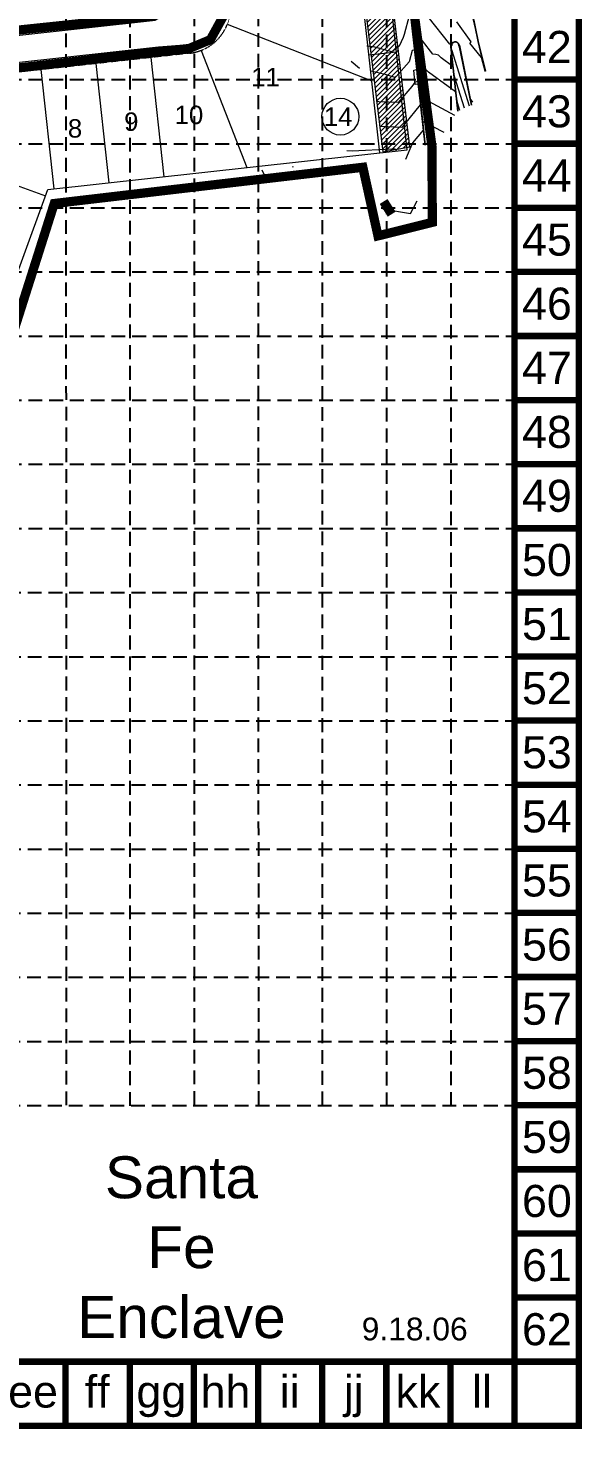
# Model space of a CAD drawing. Extents: x 18544 to 21332, y 16212 to 20668.
# Drawn here: x 20732 to 21332, y 16212 to 17731 of the extents above; entities that cross this region are included whole.
import ezdxf
from ezdxf.enums import TextEntityAlignment as Align

# ---------------------------------------------------------------- set-up
doc = ezdxf.new("R2010")
doc.units = 0
doc.header["$MEASUREMENT"] = 0
doc.linetypes.add('HIDDEN', pattern=[0.375, 0.25, -0.125])
doc.layers.get('0').update_dxf_attribs({"lineweight": 0})
for name, color, linetype, lineweight in [('13', 7, 'Continuous', 0), ('27', 7, 'Continuous', 0), ('28', 7, 'Continuous', 0), ('33', 7, 'Continuous', 0), ('34', 7, 'Continuous', 0), ('5', 7, 'Continuous', 0), ('6', 7, 'Continuous', 0), ('62', 7, 'Continuous', 0), ('Erosion Blanket', 84, 'Continuous', 0)]:
    doc.layers.add(name, color=color, linetype=linetype, lineweight=lineweight)
for name, color, linetype in [('BASE', 7, 'Continuous'), ('GRID', 254, 'HIDDEN'), ('Limits of Disturbance', 1, 'Continuous'), ('SILT FENCE', 200, 'Continuous'), ('SODDED LOT', 2, 'Continuous')]:
    doc.layers.add(name, color=color, linetype=linetype)
doc.styles.get("Standard").update_dxf_attribs({"font": 'ARIAL.TTF'})

msp = doc.modelspace()

# ---------------------------------------------------------------- hatches: boundary and pattern name
at = {"layer": 'SODDED LOT', "linetype": 'Continuous', "lineweight": 0, "ltscale": 5}
h = msp.add_hatch(dxfattribs=at)
h.set_pattern_fill('ANSI31', color=256, scale=30, style=0)
h.paths.add_polyline_path([(20956.1, 18369), (21008.9, 18211.2), (21017.7, 18144.6), (21088.7, 17825.6), (21116.3, 17597), (21145.6, 17602.3), (21119.8, 17818.3), (21092.4, 17941.8), (21040, 18187.7), (20984.1, 18379.4)])

# ---------------------------------------------------------------- linework, layer by layer
at = {"layer": '13', "color": 7, "linetype": 'Continuous', "lineweight": 0}
msp.add_circle((21070.3, 17635), 20, dxfattribs=at)
at = {"layer": '27', "color": 7, "linetype": 'Continuous', "lineweight": 0}
for p, q in [((20716.2, 17722.6), (20870, 17739.5)), ((20719.3, 17693.7), (20873.2, 17710.6)), ((20873.2, 17710.6), (20905.7, 17713.2)), ((21198.2, 17641), (21190.6, 17710.9)), ((21198.2, 17641), (21190.6, 17710.9)), ((21198.9, 17712.3), (21212.1, 17647.3)), ((21198.9, 17712.3), (21212.1, 17647.3))]:
    msp.add_line(p, q, dxfattribs=at)
for points in [[(21157, 18028.5), (21171.4, 17957.4), (21187.1, 17878.3), (21203.5, 17796.4), (21219.7, 17716.5), (21227.5, 17684.2)], [(21157, 18028.5), (21171.4, 17957.4), (21187.1, 17878.3), (21203.5, 17796.4), (21219.7, 17716.5), (21227.5, 17684.2)], [(21140.3, 17798.7), (21152.7, 17686), (21154.4, 17670.1), (21155.1, 17664.7), (21161.8, 17604)], [(21140.3, 17798.7), (21152.7, 17686), (21154.4, 17670.1), (21155.1, 17664.7), (21161.8, 17604)], [(21154.4, 17670.1), (21151.3, 17669.9), (21149.8, 17685.6), (21152.7, 17686)], [(21154.4, 17670.1), (21151.3, 17669.9), (21149.8, 17685.6), (21152.7, 17686)]]:
    msp.add_lwpolyline(points, dxfattribs=at)
for centre, radius, start, end in [((20901.3, 17753.5), 40.5, 276.2747, 38.6011), ((21194.7, 17711.6), 4.19, 9.7691, 189.2379), ((21194.7, 17711.6), 4.19, 9.7691, 189.2379)]:
    msp.add_arc(centre, radius, start, end, dxfattribs=at)
at = {"layer": '28', "color": 7, "linetype": 'Continuous', "lineweight": 0}
for p, q in [((21197.7, 17641), (21190.1, 17710.8)), ((21197.7, 17641), (21190.1, 17710.8)), ((21199.4, 17712.4), (21212.6, 17647.4)), ((21199.4, 17712.4), (21212.6, 17647.4))]:
    msp.add_line(p, q, dxfattribs=at)
for points in [[(21156.5, 18028.4), (21170.9, 17957.3), (21186.7, 17878.2), (21203, 17796.3), (21219.2, 17716.4), (21227, 17684.1)], [(21156.5, 18028.4), (21170.9, 17957.3), (21186.7, 17878.2), (21203, 17796.3), (21219.2, 17716.4), (21227, 17684.1)], [(21140.8, 17798.7), (21153.2, 17686.1), (21154.9, 17670.2), (21155.6, 17664.8), (21162.2, 17604)], [(21140.8, 17798.7), (21153.2, 17686.1), (21154.9, 17670.2), (21155.6, 17664.8), (21162.2, 17604)]]:
    msp.add_lwpolyline(points, dxfattribs=at)
msp.add_arc((21194.7, 17711.6), 4.69, 9.7691, 189.2379, dxfattribs=at)
msp.add_arc((21194.7, 17711.6), 4.69, 9.7691, 189.2379, dxfattribs=at)
at = {"layer": '33', "color": 7, "linetype": 'Continuous', "lineweight": 0}
for p, q in [((21113.1, 17595.7), (21092.3, 17784.4)), ((20947.8, 17735.2), (21104.5, 17673.8)), ((20919.4, 17706.9), (20969, 17579.8)), ((20805.1, 17692.6), (20819.3, 17563.4)), ((20864.8, 17699.2), (20879, 17569.9)), ((20745.5, 17686), (20759.7, 17556.8)), ((20628.5, 17593.4), (20750.6, 17549))]:
    msp.add_line(p, q, dxfattribs=at)
at = {"layer": '34', "color": 7, "linetype": 'HIDDEN', "lineweight": 0}
msp.add_line((20906.7, 17703.8), (20720.5, 17683.3), dxfattribs=at)
msp.add_arc((20901.3, 17753.5), 50, 276.2747, 38.2833, dxfattribs=at)
at = {"layer": '5', "color": 254, "linetype": 'Continuous', "lineweight": 0}
for points in [[(21217.1, 17729.2), (21213.9, 17742.9), (21212.1, 17750.7), (21199.8, 17767.8), (21182.6, 17789.9), (21178.6, 17795), (21171.3, 17801.8), (21153.6, 17820.8), (21135, 17843.7), (21136.1, 17832.3), (21136.7, 17826.1), (21130.8, 17808.7), (21130.8, 17808.7), (21129.3, 17771.2), (21126.4, 17769.7), (21119.9, 17755.5), (21072.3, 17759.4), (21070.9, 17759.6)], [(21194.4, 17636.4), (21156.7, 17656.4), (21156.7, 17655), (21157, 17647.7), (21139.9, 17626.9), (21137, 17623.3), (21114.1, 17624.2)], [(21194.4, 17636.4), (21156.7, 17656.4), (21156.7, 17655), (21157, 17647.7), (21139.9, 17626.9), (21137, 17623.3), (21114.1, 17624.2)]]:
    msp.add_lwpolyline(points, dxfattribs=at)
at = {"layer": '6', "color": 254, "linetype": 'Continuous', "lineweight": 0}
for p, q in [((21144.8, 17744.5), (21139.6, 17724.1)), ((21144.8, 17744.5), (21139.6, 17724.1)), ((21188.9, 17713.5), (21165.6, 17743.2)), ((21188.9, 17713.5), (21165.6, 17743.2)), ((21212.1, 17716.3), (21196.5, 17738)), ((21212.1, 17716.3), (21196.5, 17738)), ((21138.4, 17720.8), (21134.1, 17711.6)), ((21138.4, 17720.8), (21134.1, 17711.6)), ((21139.6, 17724.1), (21138.4, 17720.8)), ((21139.6, 17724.1), (21138.4, 17720.8)), ((21159.2, 17717.3), (21148.9, 17726.8)), ((21148.9, 17726.8), (21150.2, 17710.5)), ((21159.2, 17717.3), (21148.9, 17726.8)), ((21148.9, 17726.8), (21150.2, 17710.5)), ((21170.7, 17702.6), (21159.2, 17717.3)), ((21170.7, 17702.6), (21159.2, 17717.3)), ((21107.6, 17710.5), (21099, 17711.3)), ((21107.6, 17710.5), (21099, 17711.3)), ((21126.1, 17705.3), (21107.6, 17710.5)), ((21126.1, 17705.3), (21107.6, 17710.5)), ((21134.1, 17711.6), (21126.1, 17705.3)), ((21134.1, 17711.6), (21126.1, 17705.3)), ((21148, 17706.6), (21144.9, 17694.4)), ((21148, 17706.6), (21144.9, 17694.4)), ((21150.4, 17707.2), (21148, 17706.6)), ((21150.4, 17707.2), (21148, 17706.6)), ((21150.2, 17710.5), (21150.4, 17707.2)), ((21150.2, 17710.5), (21150.4, 17707.2)), ((21173.7, 17702.5), (21170.7, 17702.6)), ((21173.7, 17702.5), (21170.7, 17702.6)), ((21176.6, 17701.6), (21173.7, 17702.5)), ((21176.6, 17701.6), (21173.7, 17702.5)), ((21191.9, 17713.4), (21188.9, 17713.5)), ((21191.9, 17713.4), (21188.9, 17713.5)), ((21190.4, 17710.9), (21191.1, 17712.1)), ((21190.4, 17710.9), (21191.1, 17712.1)), ((21190.9, 17708.1), (21190.4, 17710.9)), ((21190.9, 17708.1), (21190.4, 17710.9)), ((21191, 17707.6), (21190.9, 17708.1)), ((21191, 17707.6), (21190.9, 17708.1)), ((21210.2, 17646.5), (21191, 17707.6)), ((21210.2, 17646.5), (21191, 17707.6)), ((21191.1, 17712.1), (21191.9, 17713.4)), ((21191.1, 17712.1), (21191.9, 17713.4)), ((21210.8, 17714.6), (21212.1, 17716.3)), ((21210.8, 17714.6), (21212.1, 17716.3)), ((21223.3, 17699), (21210.8, 17714.6)), ((21223.3, 17699), (21210.8, 17714.6)), ((21091.1, 17687.4), (21081.9, 17694.7)), ((21144.9, 17694.4), (21130.8, 17678.7)), ((21144.9, 17694.4), (21130.8, 17678.7)), ((21179.6, 17698.8), (21176.6, 17701.6)), ((21179.6, 17698.8), (21176.6, 17701.6)), ((21192.3, 17689.5), (21179.6, 17698.8)), ((21192.3, 17689.5), (21179.6, 17698.8)), ((21193.3, 17683.7), (21192.3, 17689.5)), ((21193.3, 17683.7), (21192.3, 17689.5)), ((21227.2, 17684.2), (21223.3, 17699)), ((21227.2, 17684.2), (21223.3, 17699)), ((21120.3, 17680.2), (21103.7, 17684.2)), ((21120.3, 17680.2), (21103.7, 17684.2)), ((21129.3, 17677.6), (21120.3, 17680.2)), ((21129.3, 17677.6), (21120.3, 17680.2)), ((21130.8, 17678.7), (21129.3, 17677.6)), ((21130.8, 17678.7), (21129.3, 17677.6)), ((21194.1, 17678.7), (21193.3, 17683.7)), ((21194.1, 17678.7), (21193.3, 17683.7)), ((21205, 17644.1), (21194.1, 17678.7)), ((21205, 17644.1), (21194.1, 17678.7)), ((21182.7, 17617.7), (21159.6, 17629.9)), ((21159.6, 17629.9), (21159.8, 17624.2)), ((21182.7, 17617.7), (21159.6, 17629.9)), ((21159.6, 17629.9), (21159.8, 17624.2)), ((21160, 17620.2), (21148.7, 17606.5)), ((21160, 17620.2), (21148.7, 17606.5)), ((21159.8, 17624.2), (21160, 17620.2)), ((21159.8, 17624.2), (21160, 17620.2)), ((21083, 17597.6), (21077.4, 17598)), ((21083, 17597.6), (21077.4, 17598)), ((21126, 17599.6), (21083, 17597.6)), ((21126, 17599.6), (21083, 17597.6)), ((21129.8, 17599.6), (21126, 17599.6)), ((21129.8, 17599.6), (21126, 17599.6)), ((21131.1, 17598.4), (21129.8, 17599.6)), ((21148.7, 17606.5), (21141.1, 17588.6)), ((21148.7, 17606.5), (21141.1, 17588.6)), ((21019, 17579.7), (21018.8, 17580.9)), ((21019, 17579.7), (21018.8, 17580.9)), ((20985.2, 17577.3), (20988.1, 17571.1)), ((20985.2, 17577.3), (20988.1, 17571.1)), ((21116.5, 17535), (21146.2, 17530.1)), ((21116.5, 17535), (21146.2, 17530.1)), ((21146.2, 17530.1), (21153.4, 17543.8)), ((21146.2, 17530.1), (21153.4, 17543.8))]:
    msp.add_line(p, q, dxfattribs=at)
msp.add_lwpolyline([(21198.7, 17712.4), (21198.8, 17712.3), (21199.1, 17711.1), (21198.9, 17712.3), (21198.8, 17712.3)], close=True, dxfattribs=at)
msp.add_lwpolyline([(21198.7, 17712.4), (21198.8, 17712.3), (21199.1, 17711.1), (21198.9, 17712.3), (21198.8, 17712.3)], close=True, dxfattribs=at)
for points in [[(21199.8, 17641.8), (21197.2, 17649.9), (21195.7, 17659.3), (21195.3, 17661.8), (21166, 17683.2), (21159.2, 17689.7), (21152.8, 17691.5), (21153.1, 17685.9), (21154, 17673.8), (21153, 17672.7), (21152.8, 17672.7), (21151.1, 17672.4), (21149.5, 17670.3), (21147.7, 17667.8), (21133.1, 17650.4), (21112.2, 17651.2), (21109.3, 17651.9)], [(21199.8, 17641.8), (21197.2, 17649.9), (21195.7, 17659.3), (21195.3, 17661.8), (21166, 17683.2), (21159.2, 17689.7), (21152.8, 17691.5), (21153.1, 17685.9), (21154, 17673.8), (21153, 17672.7), (21152.8, 17672.7), (21151.1, 17672.4), (21149.5, 17670.3), (21147.7, 17667.8), (21133.1, 17650.4), (21112.2, 17651.2), (21109.3, 17651.9)], [(21213.9, 17650.8), (21211.1, 17654.6), (21212.5, 17647.4)], [(21213.9, 17650.8), (21211.1, 17654.6), (21212.5, 17647.4)]]:
    msp.add_lwpolyline(points, dxfattribs=at)
at = {"layer": '62', "color": 7, "linetype": 'Continuous', "lineweight": 0}
msp.add_line((21101.4, 17702.1), (21130.8, 17705.3), dxfattribs=at)
msp.add_lwpolyline([(19724.1, 17883), (19747.5, 17621.6), (19878.5, 17633.3, 0.11642), (19966.5, 17498.7), (19983.9, 17482.5, 0.100779), (20077.4, 17425.2), (20443.6, 17291.8, 0.236107), (20486.2, 17278.3), (20614.6, 17175.6), (20753.2, 17556.1), (21142.9, 17599), (21122.1, 17787.8)], format="xyb", dxfattribs=at)
at = {"layer": 'BASE', "const_width": 6.95}
for points in [[(21328.7, 16215.2), (21328.7, 20664.9), (18547.6, 20664.9), (18547.6, 16215.2)], [(21259.2, 16284.7), (21259.2, 20595.4), (18617.2, 20595.4), (18617.2, 16284.7)]]:
    msp.add_lwpolyline(points, close=True, dxfattribs=at)
for points in [[(21328.7, 17675.2), (21259.2, 17675.2)], [(21328.7, 17605.7), (21259.2, 17605.7)], [(21328.7, 17536.2), (21259.2, 17536.2)], [(21328.7, 17466.7), (21259.2, 17466.7)], [(21328.7, 17397.1), (21259.2, 17397.1)], [(21328.7, 17327.6), (21259.2, 17327.6)], [(21328.7, 17258.1), (21259.2, 17258.1)], [(21328.7, 17188.5), (21259.2, 17188.5)], [(21328.7, 17119), (21259.2, 17119)], [(21328.7, 17049.5), (21259.2, 17049.5)], [(21328.7, 16980), (21259.2, 16980)], [(21328.7, 16910.4), (21259.2, 16910.4)], [(21328.7, 16840.9), (21259.2, 16840.9)], [(21328.7, 16771.4), (21259.2, 16771.4)], [(21328.7, 16701.9), (21259.2, 16701.9)], [(21328.7, 16632.3), (21259.2, 16632.3)], [(21328.7, 16562.8), (21259.2, 16562.8)], [(21328.7, 16493.3), (21259.2, 16493.3)], [(21328.7, 16423.7), (21259.2, 16423.7)], [(21328.7, 16354.2), (21259.2, 16354.2)], [(20772.5, 16284.7), (20772.5, 16215.2)], [(20842, 16284.7), (20842, 16215.2)], [(20911.6, 16284.7), (20911.6, 16215.2)], [(20981.1, 16284.7), (20981.1, 16215.2)], [(21050.6, 16284.7), (21050.6, 16215.2)], [(21120.2, 16284.7), (21120.2, 16215.2)], [(21189.7, 16284.7), (21189.7, 16215.2)], [(21259.2, 16284.7), (21259.2, 16215.2)], [(21328.7, 16284.7), (21259.2, 16284.7)]]:
    msp.add_lwpolyline(points, dxfattribs=at)
at = {"layer": 'Erosion Blanket', "linetype": 'Continuous', "lineweight": 0, "const_width": 10, "flags": 128}
msp.add_lwpolyline([(20501.8, 17288.9), (20520.7, 17311.3), (20632.5, 17619.6), (20652.1, 17652.4), (20682.8, 17676.3), (20720.8, 17687.8), (20906.5, 17709), (20929.4, 17718.5), (20945.9, 17748.4), (20934.2, 17789.9), (20900, 18087.3), (20864.5, 18242), (20841.7, 18314.5), (20842.2, 18323.6), (20848.1, 18328.1), (20914.7, 18356.5), (20914.7, 18356.5), (20914.7, 18356.5)], dxfattribs=at)
msp.add_lwpolyline([(20595.5, 17631.9), (20622.3, 17679.9), (20664.7, 17713.2), (20717.4, 17728.5), (20869.5, 17744.5), (20891.2, 17756.8), (20896.4, 17779.7), (20873.8, 17983.3), (20869.1, 17991.2), (20861.8, 17992.3), (20186.7, 17925.7), (20178.3, 17921), (20177.6, 17914), (20187.5, 17805.6), (20209.5, 17749.7), (20257.3, 17715.6), (20573.1, 17600.7), (20582.3, 17601.5), (20586.4, 17607.7), (20594.9, 17631.6)], close=True, dxfattribs=at)
at = {"layer": 'GRID', "color": 252, "linetype": 'HIDDEN', "ltscale": 60}
for p, q in [((20773.4, 16562.8), (20772.8, 20597)), ((20842.5, 16562.1), (20842.4, 20597)), ((20912.1, 16563), (20911.9, 20597)), ((20981.8, 16563.2), (20981.4, 20597)), ((21051.1, 16562.6), (21050.9, 20597)), ((21120.8, 16561.7), (21120.5, 20597)), ((21190.4, 16561.9), (21190, 20597)), ((18617.2, 17675.2), (21259.2, 17675.2)), ((18617.2, 17605.7), (21259.2, 17605.7)), ((18617.2, 17536.2), (21259.2, 17536.2)), ((18617.2, 17466.7), (21259.2, 17466.7)), ((18617.2, 17397.1), (21259.2, 17397.1)), ((18617.2, 17327.6), (21259.2, 17327.6)), ((18617.2, 17258.1), (21259.2, 17258.1)), ((18617.2, 17188.5), (21259.2, 17188.5)), ((18616.5, 17118.8), (21258.6, 17118.8)), ((18616.5, 17049.3), (21258.6, 17049.3)), ((18616.5, 16979.7), (21258.6, 16979.7)), ((18616.5, 16910.2), (21258.6, 16910.2)), ((18616.5, 16840.7), (21258.6, 16840.7)), ((18616.1, 16771.2), (21256.3, 16771.1)), ((18615.7, 16701.5), (21256.3, 16701.9)), ((18615.9, 16632.1), (21256.6, 16631.9)), ((18615.9, 16562.8), (21256.5, 16562.4))]:
    msp.add_line(p, q, dxfattribs=at)
at = {"layer": 'Limits of Disturbance', "linetype": 'HIDDEN', "lineweight": 0, "ltscale": 140, "const_width": 10, "flags": 128}
msp.add_lwpolyline([(20649.4, 17199.3), (20652.1, 17200.2), (20760.2, 17540.8), (21094.7, 17580.1), (21111.1, 17505.7), (21170, 17520.4), (21169.6, 17602.8), (21132.5, 17880.6), (21077.1, 18149.8), (21008, 18392.1), (20979.8, 18497.7), (20950.5, 18552.6), (20728.6, 19075.9), (20683.7, 19228.3), (20609.2, 19883.3), (20558.5, 19931.8), (20355.7, 19933.2), (20136.7, 19946.7), (19893.1, 19945.5), (19375.9, 19948.1), (19375.9, 20019), (18644.1, 20020.4), (18643.9, 18862.9), (18827.9, 18805.3), (19033.8, 18530.9), (19537.8, 17889.6), (19393.6, 17737.7), (19433.1, 17690.4), (19587, 17852.7), (19779.4, 17824.9), (19787.1, 17612.8), (19929.1, 17404.5), (20476.5, 17144.8), (20480.7, 17146.1)], dxfattribs=at)
at = {"layer": 'SILT FENCE', "linetype": 'Continuous', "lineweight": 0, "const_width": 10, "flags": 128}
msp.add_lwpolyline([(21125.9, 17529.2), (21117.2, 17543)], dxfattribs=at)
at = {"layer": 'SODDED LOT', "linetype": 'Continuous', "lineweight": 0, "ltscale": 5, "flags": 128}
msp.add_lwpolyline([(20956.1, 18369), (21008.9, 18211.2), (21017.7, 18144.6), (21088.7, 17825.6), (21116.3, 17597), (21145.6, 17602.3), (21119.8, 17818.3), (21092.4, 17941.8), (21040, 18187.7), (20984.1, 18379.4)], close=True, dxfattribs=at)

# ---------------------------------------------------------------- texts
at = {"insert": (20898.1, 16507.4), "char_height": 45.48, "width": 333.737, "attachment_point": 2}
msp.add_mtext('Santa \\PFe\\PEnclave', dxfattribs=at)
at = {"layer": '13', "color": 7, "linetype": 'Continuous', "lineweight": 0}
for s, p in [('11', (20989.1, 17677.9)), ('10', (20906.2, 17636.9)), ('14', (21067.9, 17635)), ('8', (20782.7, 17622.3)), ('9', (20843.7, 17629.6))]:
    msp.add_text(s, height=20, dxfattribs=at).set_placement(p, align=Align.MIDDLE)
at = {"layer": 'BASE'}
for s, p in [('42', (21294.1, 17710.6)), ('43', (21294.2, 17640.8)), ('44', (21294.2, 17571.2)), ('45', (21294.2, 17501.7)), ('46', (21294.2, 17432.2)), ('47', (21294.2, 17362.6)), ('48', (21294.2, 17293.1)), ('49', (21294.2, 17223.8)), ('50', (21294.2, 17154.2)), ('51', (21294.2, 17084.7)), ('52', (21294.2, 17015.2)), ('53', (21294.2, 16945.6)), ('54', (21294.2, 16876.1)), ('55', (21294.2, 16806.6)), ('56', (21294.2, 16737.1)), ('57', (21294.2, 16667.5)), ('58', (21294.2, 16598)), ('59', (21294.2, 16528.5)), ('60', (21294.2, 16459)), ('61', (21294.2, 16389.4)), ('62', (21294.2, 16319.9)), ('ee', (20737.2, 16252.3)), ('ff', (20806.8, 16252.3)), ('gg', (20876.3, 16252.3)), ('hh', (20945.8, 16252.3)), ('ii', (21015.3, 16252.3)), ('jj', (21084.9, 16252.3)), ('kk', (21154.4, 16252.3)), ('ll', (21223.9, 16252.3))]:
    msp.add_text(s, height=34.76, dxfattribs=at).set_placement(p, align=Align.MIDDLE_CENTER)
msp.add_text('9.18.06', height=24.64, dxfattribs=at).set_placement((21150.9, 16307.8), align=Align.CENTER)

doc.saveas('drawing.dxf')
